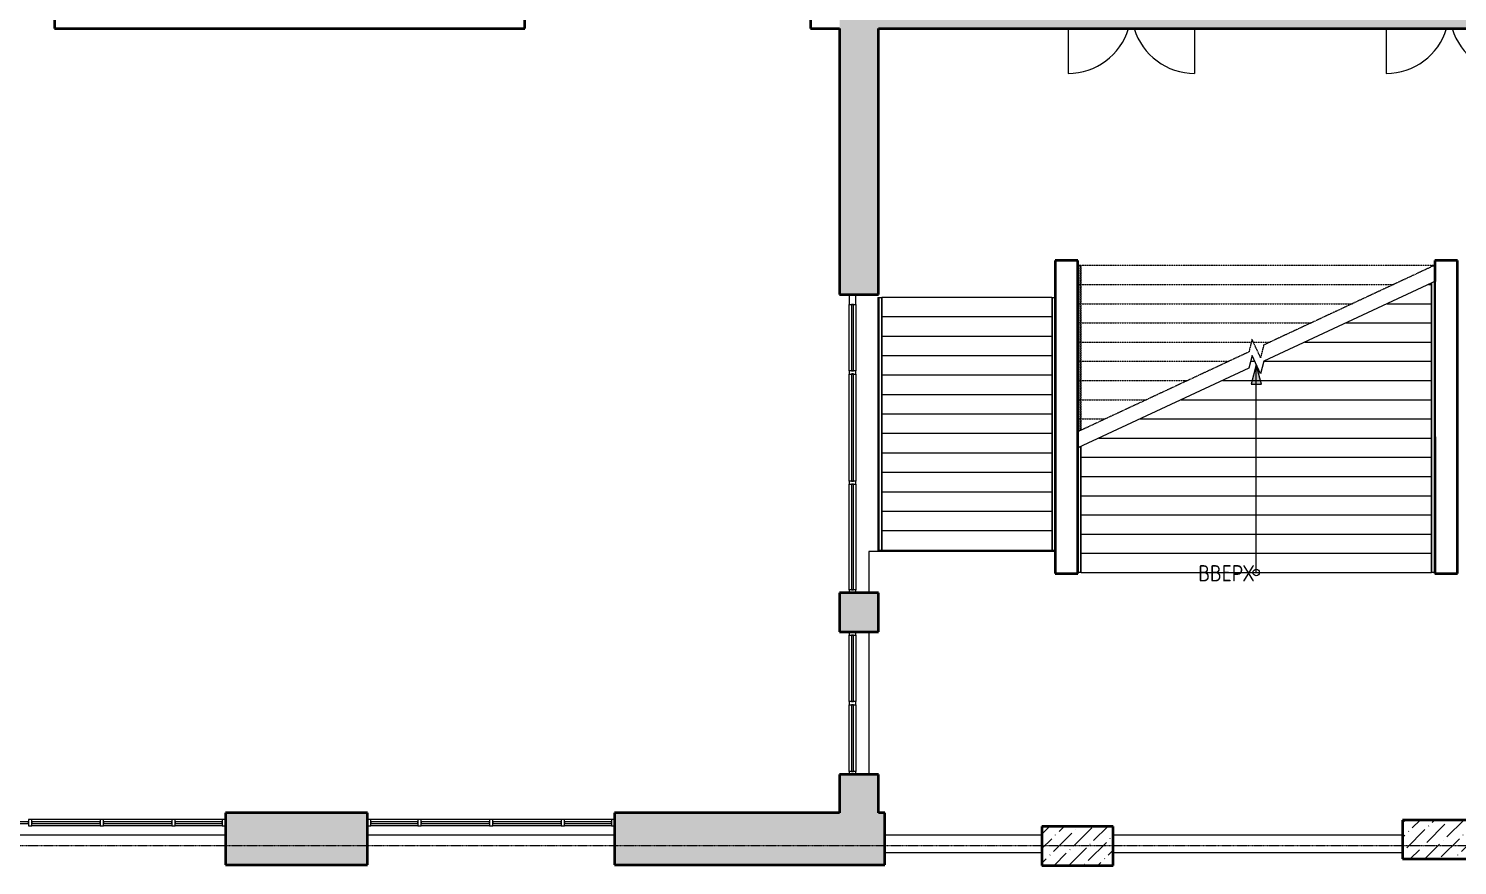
# Model space of a CAD drawing. Header units: millimetres. Extents: x -13853 to 411335, y -23261 to 161252.
# Drawn here: x 167845 to 189872, y 45585 to 58485 of the extents above; entities that cross this region are included whole.
import ezdxf

# ---------------------------------------------------------------- set-up
doc = ezdxf.new("R2010")
doc.units = ezdxf.units.MM
doc.linetypes.add('ADSK_Линия сетки', pattern=[21, 12, -3, 3, -3])
doc.linetypes.add('ADSK_Сверху', pattern=[4.5, 3, -1.5])
for name, color, linetype, lineweight in [('Двери', 7, 'Continuous', 18), ('Импосты витража', 7, 'Continuous', 18), ('Лестницы', 7, 'Continuous', 18), ('Несущие колонны', 7, 'Continuous', 18), ('Ограждение', 7, 'Continuous', 18), ('Оси', 7, 'Continuous', 9), ('Панели витража', 7, 'Continuous', 18), ('Панель', 7, 'Continuous', 30), ('Перекрытия', 7, 'Continuous', 18), ('Поручни', 7, 'Continuous', 18), ('Стены', 7, 'Continuous', 18), ('Стены разрез', 7, 'Continuous', 40), ('Стрелки вверх', 7, 'Continuous', 18), ('Траектории лестницы', 7, 'Continuous', 30)]:
    doc.layers.add(name, color=color, linetype=linetype, lineweight=lineweight)
doc.styles.add('GOST Common_1', font='GOST Common.ttf', dxfattribs={"width": 0.9, "height": 250})
pattern_1 = [(45, (0, 0), (84.18955, 308.69595), [396.875, -79.375, 3.353, -76.022])]

# ---------------------------------------------------------------- blocks, each defined once
blk = doc.blocks.new('Дверь-Витраж-Двойная-Витрина - Дверь-Витраж-Двойная-Витрина-705711-001_Весь этаж')
at = {"layer": 'Двери'}
for centre, start, end in [((-975, -15.55), 270, 343.006416), ((975, -15.55), 196.993584, 270)]:
    blk.add_arc(centre, 975, start, end, dxfattribs=at)
at = {"layer": 'Панель', "lineweight": 18}
for p, q in [((-975, -300), (-975, -990.55)), ((975, -300), (975, -990.55))]:
    blk.add_line(p, q, dxfattribs=at)
blk = doc.blocks.new('Дверь-Витраж-Двойная-Витрина - Дверь-Витраж-Двойная-Витрина-705722-001_Весь этаж')
at = {"layer": 'Двери'}
for centre, start, end in [((-975, 15.55), 16.993584, 90), ((975, 15.55), 90, 163.006416)]:
    blk.add_arc(centre, 975, start, end, dxfattribs=at)
at = {"layer": 'Панель', "lineweight": 18}
for p, q in [((-975, 300), (-975, 990.55)), ((975, 300), (975, 990.55))]:
    blk.add_line(p, q, dxfattribs=at)
blk = doc.blocks.new('Системная панель - ADSK_Cтеклопакет_25-V15-001_Весь этаж')
at = {"layer": 'Панели витража'}
for p, q in [((513, 13), (-513, 13)), ((-513, 13), (-513, -13)), ((513, -13), (513, 13)), ((-513, -13), (513, -13))]:
    blk.add_line(p, q, dxfattribs=at)
blk = doc.blocks.new('Прямоугольный импост - 50х100-V16-001_Весь этаж')
at = {"layer": 'Импосты витража'}
for p, q in [((-50, 50), (0, 50)), ((-50, -50), (-50, 50)), ((0, 50), (0, -50)), ((0, -50), (-50, -50))]:
    blk.add_line(p, q, dxfattribs=at)
blk = doc.blocks.new('Прямоугольный импост - 50х100-705773-001_Весь этаж')
at = {"layer": 'Импосты витража'}
for p, q in [((168447, 59835), (168447, 60860)), ((168547, 60860), (168547, 59835))]:
    blk.add_line(p, q, dxfattribs=at)
blk = doc.blocks.new('Прямоугольный импост - 50х100-V17-001_Весь этаж')
at = {"layer": 'Импосты витража'}
for p, q in [((-25, 50), (25, 50)), ((-25, -50), (-25, 50)), ((25, 50), (25, -50)), ((25, -50), (-25, -50))]:
    blk.add_line(p, q, dxfattribs=at)
blk = doc.blocks.new('Прямоугольный импост - 50х100-V18-001_Весь этаж')
at = {"layer": 'Импосты витража'}
for p, q in [((0, 50), (-50, 50)), ((-50, 50), (-50, -50)), ((0, -50), (0, 50)), ((-50, -50), (0, -50))]:
    blk.add_line(p, q, dxfattribs=at)
blk = doc.blocks.new('Прямоугольный импост - 50х100-705812-001_Весь этаж')
at = {"layer": 'Импосты витража'}
for p, q in [((180597, 54384), (180497, 54384)), ((180497, 54384), (180497, 54232)), ((180497, 54232), (180597, 54232)), ((180597, 54232), (180597, 54384))]:
    blk.add_line(p, q, dxfattribs=at)
blk = doc.blocks.new('Системная панель - ADSK_Cтеклопакет_25-705823-001_Весь этаж')
at = {"layer": 'Панели витража'}
for p, q in [((813, 13), (-813, 13)), ((-813, 13), (-813, -13)), ((813, -13), (813, 13)), ((-813, -13), (813, -13))]:
    blk.add_line(p, q, dxfattribs=at)
blk = doc.blocks.new('Системная панель - ADSK_Cтеклопакет_25-705825-001_Весь этаж')
at = {"layer": 'Панели витража'}
for p, q in [((834, 13), (-816, 13)), ((-816, 13), (-816, -13)), ((834, -13), (834, 13)), ((-816, -13), (834, -13))]:
    blk.add_line(p, q, dxfattribs=at)
blk = doc.blocks.new('Системная панель - ADSK_Cтеклопакет_25-705826-001_Весь этаж')
at = {"layer": 'Панели витража'}
for p, q in [((259, 13), (-762, 13)), ((-762, 13), (-762, -13)), ((259, -13), (259, 13)), ((-762, -13), (259, -13))]:
    blk.add_line(p, q, dxfattribs=at)
blk = doc.blocks.new('Прямоугольный импост - 50х100-705833-001_Весь этаж')
at = {"layer": 'Импосты витража'}
for p, q in [((-25, 50), (25, 50)), ((-25, -50), (-25, 50)), ((25, 50), (25, -50)), ((25, -50), (-25, -50))]:
    blk.add_line(p, q, dxfattribs=at)
blk = doc.blocks.new('Прямоугольный импост - 50х100-705834-001_Весь этаж')
at = {"layer": 'Импосты витража'}
for p, q in [((180497, 49835), (180497, 51460)), ((180597, 51460), (180597, 49835))]:
    blk.add_line(p, q, dxfattribs=at)
blk = doc.blocks.new('Прямоугольный импост - 50х100-705835-001_Весь этаж')
at = {"layer": 'Импосты витража'}
for p, q in [((180497, 51510), (180497, 53160)), ((180597, 53160), (180597, 51510))]:
    blk.add_line(p, q, dxfattribs=at)
blk = doc.blocks.new('Прямоугольный импост - 50х100-705819-001_Весь этаж')
at = {"layer": 'Импосты витража'}
for p, q in [((180497, 53210), (180497, 54232)), ((180597, 54232), (180597, 53210))]:
    blk.add_line(p, q, dxfattribs=at)
blk = doc.blocks.new('Прямоугольный импост - 50х100-706001-001_Весь этаж')
at = {"layer": 'Импосты витража'}
for p, q in [((-25, 50), (25, 50)), ((-25, -50), (-25, 50)), ((25, 50), (25, -50)), ((25, -50), (-25, -50))]:
    blk.add_line(p, q, dxfattribs=at)
blk = doc.blocks.new('Прямоугольный импост - 50х100-705832-001_Весь этаж')
at = {"layer": 'Импосты витража'}
for p, q in [((0, 50), (-50, 50)), ((-50, 50), (-50, -50)), ((0, -50), (0, 50)), ((-50, -50), (0, -50))]:
    blk.add_line(p, q, dxfattribs=at)
blk = doc.blocks.new('Ограждение - Ограждение-749059-001_Весь этаж')
at = {"layer": 'Ограждение', "linetype": 'ADSK_Сверху'}
for p, q in [((189472, 54836), (189522, 54836)), ((189472, 54813), (189472, 54836)), ((189477, 54836), (189517, 54836)), ((189477, 54815), (189477, 54836)), ((189502, 54836), (189532, 54836)), ((189502, 54827), (189502, 54836)), ((189517, 54834), (189517, 54836)), ((189522, 54836), (189522, 54836))]:
    blk.add_line(p, q, dxfattribs=at)
at = {"layer": 'Поручни'}
for p, q in [((189477, 54565), (189472, 54563)), ((189472, 50100), (189472, 54563)), ((189517, 54584), (189477, 54565)), ((189517, 54584), (189477, 54565)), ((189517, 54584), (189477, 54565)), ((189477, 50100), (189477, 54565)), ((189522, 54586), (189517, 54584)), ((189522, 54586), (189517, 54584)), ((189522, 54586), (189517, 54584)), ((189517, 50100), (189517, 54584)), ((189532, 54586), (189522, 54586)), ((189522, 54583), (189522, 54586)), ((189532, 54586), (189522, 54586)), ((189532, 52192), (189532, 54586)), ((189477, 50100), (189472, 50100)), ((189517, 50100), (189477, 50100)), ((189522, 50100), (189517, 50100))]:
    blk.add_line(p, q, dxfattribs=at)
blk = doc.blocks.new('Ограждение - Ограждение-749063-001_Весь этаж')
at = {"layer": 'Ограждение', "linetype": 'ADSK_Сверху'}
for p, q in [((184013, 54836), (184043, 54836)), ((184013, 52271), (184013, 54836)), ((184023, 54836), (184073, 54836)), ((184023, 52272), (184023, 54836)), ((184028, 54836), (184068, 54836)), ((184028, 52274), (184028, 54836)), ((184043, 52281), (184043, 54836)), ((184068, 52293), (184068, 54836)), ((184073, 52295), (184073, 54836))]:
    blk.add_line(p, q, dxfattribs=at)
at = {"layer": 'Поручни'}
for p, q in [((184028, 52024), (184022, 52021)), ((184028, 52024), (184022, 52021)), ((184068, 52043), (184028, 52024)), ((184068, 52043), (184028, 52024)), ((184068, 52043), (184028, 52024)), ((184028, 50100), (184028, 52024)), ((184073, 52045), (184068, 52043)), ((184068, 50100), (184068, 52043)), ((184073, 50100), (184073, 52045)), ((184028, 50100), (184022, 50100)), ((184068, 50100), (184028, 50100)), ((184073, 50100), (184068, 50100))]:
    blk.add_line(p, q, dxfattribs=at)
blk = doc.blocks.new('Ограждение - Ограждение-750534-001_Весь этаж')
at = {"layer": 'Поручни'}
for p, q in [((180938, 54341), (180953, 54341)), ((180938, 54341), (180938, 50441)), ((180953, 54341), (180993, 54341)), ((180953, 54341), (180953, 50441)), ((180993, 54341), (180998, 54341)), ((180993, 54341), (180993, 50441)), ((180998, 54341), (180998, 50441)), ((180953, 50441), (180938, 50441)), ((180993, 50441), (180953, 50441)), ((180998, 50441), (180993, 50441))]:
    blk.add_line(p, q, dxfattribs=at)
blk = doc.blocks.new('Ограждение - Ограждение-750538-001_Весь этаж')
at = {"layer": 'Поручни'}
for p, q in [((183622, 54341), (183627, 54341)), ((183622, 54341), (183622, 50441)), ((183627, 54341), (183667, 54341)), ((183627, 54341), (183627, 50441)), ((183667, 54341), (183672, 54341)), ((183667, 54341), (183667, 50441)), ((183627, 50441), (183622, 50441)), ((183667, 50441), (183627, 50441)), ((183672, 50441), (183667, 50441))]:
    blk.add_line(p, q, dxfattribs=at)
blk = doc.blocks.new('Системная панель - ADSK_Cтеклопакет_25-947122-001_Весь этаж')
at = {"layer": 'Панели витража'}
for p, q in [((362.5, 12.5), (-362.5, 12.5)), ((-362.5, 12.5), (-362.5, -12.5)), ((362.5, -12.5), (362.5, 12.5)), ((-362.5, -12.5), (362.5, -12.5))]:
    blk.add_line(p, q, dxfattribs=at)
blk = doc.blocks.new('Прямоугольный импост - 50х100-947123-001_Весь этаж')
at = {"layer": 'Импосты витража'}
for p, q in [((-50, 50), (0, 50)), ((-50, -50), (-50, 50)), ((0, 50), (0, -50)), ((0, -50), (-50, -50))]:
    blk.add_line(p, q, dxfattribs=at)
blk = doc.blocks.new('Прямоугольный импост - 50х100-947115-001_Весь этаж')
at = {"layer": 'Импосты витража'}
for p, q in [((156145, 46294), (155420, 46294)), ((156145, 46194), (155420, 46194))]:
    blk.add_line(p, q, dxfattribs=at)
blk = doc.blocks.new('Системная панель - ADSK_Cтеклопакет_25-947125-001_Весь этаж')
at = {"layer": 'Панели витража'}
for p, q in [((527.5, 12.5), (-527.5, 12.5)), ((-527.5, 12.5), (-527.5, -12.5)), ((527.5, -12.5), (527.5, 12.5)), ((-527.5, -12.5), (527.5, -12.5))]:
    blk.add_line(p, q, dxfattribs=at)
blk = doc.blocks.new('Прямоугольный импост - 50х100-947117-001_Весь этаж')
at = {"layer": 'Импосты витража'}
for p, q in [((157250, 46294), (156195, 46294)), ((157250, 46194), (156195, 46194))]:
    blk.add_line(p, q, dxfattribs=at)
blk = doc.blocks.new('Прямоугольный импост - 50х100-947118-001_Весь этаж')
at = {"layer": 'Импосты витража'}
for p, q in [((-25, 50), (25, 50)), ((-25, -50), (-25, 50)), ((25, 50), (25, -50)), ((25, -50), (-25, -50))]:
    blk.add_line(p, q, dxfattribs=at)
blk = doc.blocks.new('Прямоугольный импост - 50х100-947127-001_Весь этаж')
at = {"layer": 'Импосты витража'}
for p, q in [((0, 50), (-50, 50)), ((-50, 50), (-50, -50)), ((0, -50), (0, 50)), ((-50, -50), (0, -50))]:
    blk.add_line(p, q, dxfattribs=at)

msp = doc.modelspace()

# ---------------------------------------------------------------- hatches: boundary and pattern name
at = {"layer": 'Несущие колонны', "lineweight": 9}
h = msp.add_hatch(dxfattribs=at)
h.set_pattern_fill('FP_14', color=256, style=0, pattern_type=2)
h.set_pattern_definition(pattern_1)
h.paths.add_polyline_path([(190127, 45685), (190127, 46285), (189027, 46285), (189027, 45685)], flags=0)
h = msp.add_hatch(dxfattribs=at)
h.set_pattern_fill('FP_14', color=256, style=0, pattern_type=2)
h.set_pattern_definition(pattern_1)
h.paths.add_polyline_path([(184567, 45585), (184567, 46185), (183467, 46185), (183467, 45585)], flags=0)
at = {"layer": 'Стены'}
h = msp.add_hatch(color=256, dxfattribs=at)
h.paths.add_polyline_path([(180947, 46395), (180947, 46985), (180347, 46985), (180347, 46395)], flags=0)
h.paths.add_polyline_path([(180947, 49185), (180947, 49785), (180347, 49785), (180347, 49185)], flags=0)
h.paths.add_polyline_path([(180347, 54384), (180947, 54384), (180947, 59085), (180347, 59085), (180347, 58485)], flags=0)
h = msp.add_hatch(color=256, dxfattribs=at)
h.paths.add_polyline_path([(205347, 58485), (205347, 59085), (198097, 59085), (198097, 58485), (205078, 58485)], flags=0)
h.paths.add_polyline_path([(192597, 58485), (193697, 58485), (193697, 59085), (186972, 59085), (186972, 58885), (186622, 58885), (186622, 59085), (180947, 59085), (180947, 58485), (188200, 58485)], flags=0)
h = msp.add_hatch(color=256, dxfattribs=at)
h.paths.add_polyline_path([(161270, 45595), (161270, 46395), (159180, 46395), (159180, 45595)], flags=0)
h.paths.add_polyline_path([(176880, 45595), (181045, 45595), (181045, 46395), (176880, 46395)], flags=0)
h.paths.add_polyline_path([(170880, 45595), (173070, 45595), (173070, 46395), (170880, 46395)], flags=0)
h.paths.add_polyline_path([(167070, 45595), (167070, 46395), (165080, 46395), (165080, 45595)], flags=0)
h.paths.add_polyline_path([(155370, 45595), (155370, 46395), (154245, 46395), (154245, 45595), (154444, 45595)], flags=0)
at = {"layer": 'Стрелки вверх'}
msp.add_hatch(color=256, dxfattribs=at).paths.add_polyline_path([(186853, 53004), (186772, 53304), (186692, 53004)], flags=0)

# ---------------------------------------------------------------- linework, layer by layer
at = {"layer": 'Лестницы', "linetype": 'ADSK_Сверху'}
for p, q in [((184022, 54836), (189522, 54836)), ((184022, 53477), (184022, 54836)), ((189522, 54836), (186886, 53607)), ((184022, 54540), (188887, 54540)), ((184022, 54540), (188887, 54540)), ((189424, 54540), (189472, 54540)), ((183622, 54341), (180998, 54341)), ((184022, 54244), (188253, 54244)), ((184022, 54244), (188253, 54244)), ((188789, 54244), (189472, 54244)), ((183622, 54041), (180998, 54041)), ((184022, 53948), (187618, 53948)), ((184022, 53948), (187618, 53948)), ((188154, 53948), (189472, 53948)), ((183622, 53741), (180998, 53741)), ((184022, 53652), (186696, 53652)), ((184022, 53652), (186696, 53652)), ((186706, 53695), (186659, 53501)), ((186838, 53412), (186706, 53695)), ((186726, 53652), (186983, 53652)), ((186726, 53652), (186983, 53652)), ((186886, 53607), (186838, 53412)), ((187519, 53652), (189472, 53652)), ((183622, 53441), (180998, 53441)), ((186659, 53501), (184022, 52271)), ((184022, 53356), (186348, 53356)), ((184022, 53356), (186348, 53356)), ((186685, 53356), (186748, 53356)), ((186885, 53356), (189472, 53356)), ((183622, 53141), (180998, 53141)), ((184022, 53060), (185714, 53060)), ((184022, 53060), (185714, 53060)), ((186250, 53060), (189472, 53060)), ((183622, 52841), (180998, 52841)), ((184022, 52764), (185079, 52764)), ((184022, 52764), (185079, 52764)), ((185615, 52764), (189472, 52764)), ((183622, 52541), (180998, 52541)), ((184022, 52468), (184444, 52468)), ((184022, 52468), (184444, 52468)), ((184980, 52468), (189472, 52468)), ((183622, 52241), (180998, 52241)), ((184345, 52172), (189472, 52172)), ((183622, 51941), (180998, 51941)), ((184073, 51876), (189472, 51876)), ((183622, 51641), (180998, 51641)), ((184073, 51580), (189472, 51580)), ((183622, 51341), (180998, 51341)), ((184073, 51284), (189472, 51284)), ((183622, 51041), (180998, 51041)), ((184073, 50988), (189472, 50988)), ((183622, 50741), (180998, 50741)), ((184073, 50692), (189472, 50692)), ((184073, 50396), (189472, 50396)), ((184073, 50100), (189472, 50100))]:
    msp.add_line(p, q, dxfattribs=at)
at = {"layer": 'Лестницы'}
for p, q in [((189477, 54565), (186886, 53357)), ((189424, 54540), (189472, 54540)), ((189522, 54586), (189517, 54584)), ((189522, 54583), (189522, 54586)), ((183622, 54341), (180998, 54341)), ((188789, 54244), (189472, 54244)), ((183622, 54041), (180998, 54041)), ((188154, 53948), (189472, 53948)), ((183622, 53741), (180998, 53741)), ((187519, 53652), (189472, 53652)), ((183622, 53441), (180998, 53441)), ((186706, 53445), (186659, 53251)), ((186685, 53356), (186748, 53356)), ((186838, 53162), (186706, 53445)), ((186886, 53357), (186838, 53162)), ((186885, 53356), (189472, 53356)), ((183622, 53141), (180998, 53141)), ((186659, 53251), (184022, 52021)), ((186250, 53060), (189472, 53060)), ((183622, 52841), (180998, 52841)), ((185615, 52764), (189472, 52764)), ((183622, 52541), (180998, 52541)), ((184980, 52468), (189472, 52468)), ((183622, 52241), (180998, 52241)), ((184345, 52172), (189472, 52172)), ((183622, 51941), (180998, 51941)), ((184073, 51876), (189472, 51876)), ((183622, 51641), (180998, 51641)), ((184073, 51580), (189472, 51580)), ((183622, 51341), (180998, 51341)), ((184073, 51284), (189472, 51284)), ((183622, 51041), (180998, 51041)), ((184073, 50988), (189472, 50988)), ((183622, 50741), (180998, 50741)), ((184073, 50692), (189472, 50692)), ((183622, 50441), (180998, 50441)), ((184073, 50396), (189472, 50396)), ((184073, 50100), (189472, 50100))]:
    msp.add_line(p, q, dxfattribs=at)
at = {"layer": 'Несущие колонны', "lineweight": 40}
for p, q in [((190127, 46285), (189027, 46285)), ((189027, 46285), (189027, 45685)), ((184567, 46185), (183467, 46185)), ((183467, 46185), (183467, 45585)), ((184567, 45585), (184567, 46185)), ((189027, 45685), (190127, 45685)), ((183467, 45585), (184567, 45585))]:
    msp.add_line(p, q, dxfattribs=at)
at = {"layer": 'Оси', "linetype": 'ADSK_Линия сетки'}
msp.add_line((410517, 45885), (-13035, 45885), dxfattribs=at)
at = {"layer": 'Перекрытия'}
for p, q in [((183672, 50426), (180797, 50426)), ((180797, 50426), (180797, 49785)), ((180797, 49185), (180797, 46985)), ((170880, 46049), (167070, 46049)), ((176880, 46049), (173070, 46049)), ((183467, 46049), (181045, 46049)), ((189027, 46049), (184567, 46049)), ((181045, 45785), (183467, 45785)), ((184567, 45785), (189027, 45785))]:
    msp.add_line(p, q, dxfattribs=at)
at = {"layer": 'Стены разрез'}
for p, q in [((168247, 59785), (168247, 58485)), ((175497, 58485), (175497, 59085)), ((179897, 59085), (179897, 58485)), ((168247, 58485), (175497, 58485)), ((179897, 58485), (180347, 58485)), ((180347, 58485), (180347, 54384)), ((180947, 54384), (180947, 58485)), ((180947, 58485), (192597, 58485)), ((184022, 54910), (183672, 54910)), ((183672, 54910), (183672, 50085)), ((184022, 50085), (184022, 54910)), ((189872, 54910), (189522, 54910)), ((189522, 54910), (189522, 54586)), ((189872, 50085), (189872, 54910)), ((180347, 54384), (180947, 54384)), ((189522, 52192), (189522, 50085)), ((183672, 50085), (184022, 50085)), ((189522, 50085), (189872, 50085)), ((180947, 49785), (180347, 49785)), ((180347, 49785), (180347, 49185)), ((180947, 49185), (180947, 49785)), ((180347, 49185), (180947, 49185)), ((180947, 46985), (180347, 46985)), ((180347, 46985), (180347, 46395)), ((180947, 46395), (180947, 46985)), ((173070, 46395), (170880, 46395)), ((170880, 46395), (170880, 45595)), ((173070, 45595), (173070, 46395)), ((180347, 46395), (176880, 46395)), ((176880, 46395), (176880, 45595)), ((181045, 46395), (180947, 46395)), ((181045, 45595), (181045, 46395)), ((170880, 45595), (173070, 45595)), ((176880, 45595), (181045, 45595))]:
    msp.add_line(p, q, dxfattribs=at)
at = {"layer": 'Стрелки вверх'}
for p, q in [((186772, 53304), (186692, 53004)), ((186772, 53060), (186772, 53304)), ((186853, 53004), (186772, 53304)), ((186692, 53004), (186853, 53004)), ((186772, 52764), (186772, 53060)), ((186772, 52468), (186772, 52764)), ((186772, 52172), (186772, 52468)), ((186772, 51876), (186772, 52172)), ((186772, 51580), (186772, 51876)), ((186772, 51284), (186772, 51580)), ((186772, 50988), (186772, 51284)), ((186772, 50692), (186772, 50988)), ((186772, 50396), (186772, 50692)), ((186772, 50100), (186772, 50396))]:
    msp.add_line(p, q, dxfattribs=at)
msp.add_circle((186772, 50100), 50, dxfattribs=at)

# ---------------------------------------------------------------- block references
at = {"layer": 'Двери'}
msp.add_blockref('Дверь-Витраж-Двойная-Витрина - Дверь-Витраж-Двойная-Витрина-705711-001_Весь этаж', (184846, 58785), dxfattribs=at)
at = {"layer": 'Двери', "rotation": 180}
msp.add_blockref('Дверь-Витраж-Двойная-Витрина - Дверь-Витраж-Двойная-Витрина-705722-001_Весь этаж', (189749, 58785), dxfattribs=at)
at = {"layer": 'Импосты витража'}
for name, p in [('Прямоугольный импост - 50х100-705812-001_Весь этаж', (0, 0)), ('Прямоугольный импост - 50х100-705819-001_Весь этаж', (0, 0)), ('Прямоугольный импост - 50х100-705835-001_Весь этаж', (0, 0)), ('Прямоугольный импост - 50х100-705834-001_Весь этаж', (0, 0)), ('Прямоугольный импост - 50х100-705773-001_Весь этаж', (12050, -11725)), ('Прямоугольный импост - 50х100-705773-001_Весь этаж', (12050, -12800)), ('Прямоугольный импост - 50х100-947117-001_Весь этаж', (11700, 0)), ('Прямоугольный импост - 50х100-947117-001_Весь этаж', (12805, 0)), ('Прямоугольный импост - 50х100-947115-001_Весь этаж', (14685, 0)), ('Прямоугольный импост - 50х100-947115-001_Весь этаж', (17700, 0)), ('Прямоугольный импост - 50х100-947117-001_Весь этаж', (17700, 0)), ('Прямоугольный импост - 50х100-947117-001_Весь этаж', (18805, 0)), ('Прямоугольный импост - 50х100-947115-001_Весь этаж', (20685, 0))]:
    msp.add_blockref(name, p, dxfattribs=at)
at = {"layer": 'Импосты витража', "extrusion": (0, 0, -1)}
for name, p, rotation in [('Прямоугольный импост - 50х100-706001-001_Весь этаж', (-180547, 53185), 90.0000000000001), ('Прямоугольный импост - 50х100-705833-001_Весь этаж', (-180547, 51485), 90.0000000000001), ('Прямоугольный импост - 50х100-V16-001_Весь этаж', (-180547, 49185), 90.00000000000007), ('Прямоугольный импост - 50х100-V17-001_Весь этаж', (-180547, 48085), 90.00000000000007), ('Прямоугольный импост - 50х100-947118-001_Весь этаж', (-167870, 46244), 180), ('Прямоугольный импост - 50х100-947118-001_Весь этаж', (-168975, 46244), 180), ('Прямоугольный импост - 50х100-947118-001_Весь этаж', (-170080, 46244), 180), ('Прямоугольный импост - 50х100-947123-001_Весь этаж', (-170880, 46244), 180), ('Прямоугольный импост - 50х100-947118-001_Весь этаж', (-173870, 46244), 180), ('Прямоугольный импост - 50х100-947118-001_Весь этаж', (-174975, 46244), 180), ('Прямоугольный импост - 50х100-947118-001_Весь этаж', (-176080, 46244), 180), ('Прямоугольный импост - 50х100-947123-001_Весь этаж', (-176880, 46244), 180)]:
    msp.add_blockref(name, p, dxfattribs=dict(at, rotation=rotation))
at = {"layer": 'Импосты витража'}
for name, p, rotation in [('Прямоугольный импост - 50х100-705832-001_Весь этаж', (180547, 49785), 269.9999999999999), ('Прямоугольный импост - 50х100-V18-001_Весь этаж', (180547, 46985), 269.9999999999999), ('Прямоугольный импост - 50х100-947127-001_Весь этаж', (173070, 46244), 180)]:
    msp.add_blockref(name, p, dxfattribs=dict(at, rotation=rotation))
at = {"layer": 'Ограждение'}
for name in ['Ограждение - Ограждение-749063-001_Весь этаж', 'Ограждение - Ограждение-749059-001_Весь этаж', 'Ограждение - Ограждение-750534-001_Весь этаж', 'Ограждение - Ограждение-750538-001_Весь этаж']:
    msp.add_blockref(name, (0, 0), dxfattribs=at)
at = {"layer": 'Панели витража', "rotation": 89.99999999999991}
for name, p in [('Системная панель - ADSK_Cтеклопакет_25-705826-001_Весь этаж', (180547, 53973)), ('Системная панель - ADSK_Cтеклопакет_25-705825-001_Весь этаж', (180547, 52327)), ('Системная панель - ADSK_Cтеклопакет_25-705823-001_Весь этаж', (180547, 50648)), ('Системная панель - ADSK_Cтеклопакет_25-V15-001_Весь этаж', (180547, 48623)), ('Системная панель - ADSK_Cтеклопакет_25-V15-001_Весь этаж', (180547, 47548))]:
    msp.add_blockref(name, p, dxfattribs=at)
at = {"layer": 'Панели витража'}
for name, p in [('Системная панель - ADSK_Cтеклопакет_25-947122-001_Весь этаж', (167483, 46244)), ('Системная панель - ADSK_Cтеклопакет_25-947125-001_Весь этаж', (168423, 46244)), ('Системная панель - ADSK_Cтеклопакет_25-947125-001_Весь этаж', (169528, 46244)), ('Системная панель - ADSK_Cтеклопакет_25-947122-001_Весь этаж', (170468, 46244)), ('Системная панель - ADSK_Cтеклопакет_25-947122-001_Весь этаж', (173483, 46244)), ('Системная панель - ADSK_Cтеклопакет_25-947125-001_Весь этаж', (174423, 46244)), ('Системная панель - ADSK_Cтеклопакет_25-947125-001_Весь этаж', (175528, 46244)), ('Системная панель - ADSK_Cтеклопакет_25-947122-001_Весь этаж', (176468, 46244))]:
    msp.add_blockref(name, p, dxfattribs=at)

# ---------------------------------------------------------------- texts
at = {"layer": 'Траектории лестницы', "lineweight": 9, "insert": (185877, 50214), "char_height": 250, "width": 1073.9, "attachment_point": 1, "line_spacing_factor": 1.022761, "style": 'GOST Common_1'}
msp.add_mtext('ВВЕРХ', dxfattribs=at)

doc.saveas('drawing.dxf')
